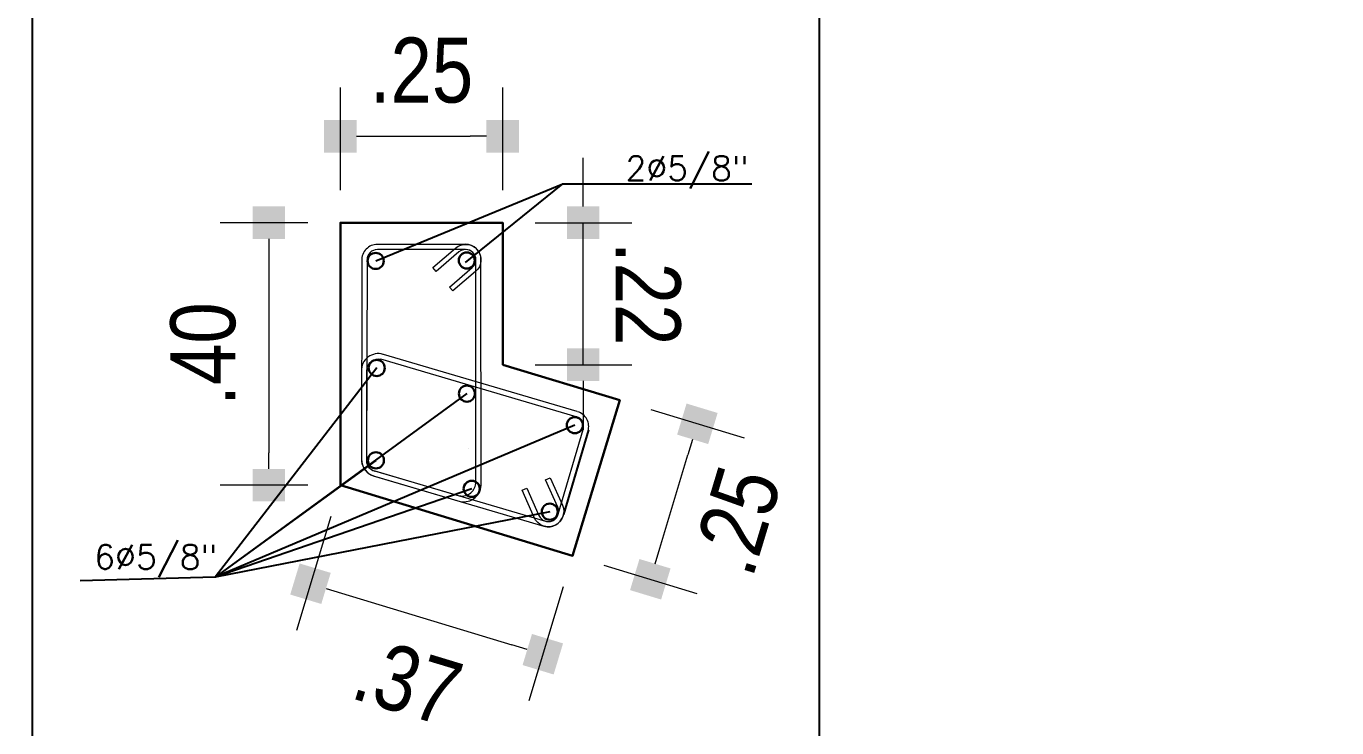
# Model space of a CAD drawing. Header units: millimetres. Extents: x -3570 to 5754, y -12788176 to 1214.
# Drawn here: x 3380.129 to 3384.165, y 1135.063 to 1137.222 of the extents above; entities that cross this region are included whole.
import ezdxf
from ezdxf import colors
from ezdxf.entities.mleader import LeaderData, LeaderLine
from ezdxf.math import Vec2, Vec3

# ---------------------------------------------------------------- set-up
doc = ezdxf.new("R2010")
doc.units = ezdxf.units.MM
doc.layers.add('.D1 cotas', color=1, linetype='Continuous')
doc.layers.add('.N1 Cuadros', color=253, linetype='Continuous')
doc.layers.add('AC Ø 3 -4', color=3, linetype='Continuous', lineweight=20)
doc.layers.add('CIMIENTO ARMADO', color=170, linetype='Continuous', lineweight=30)
doc.styles.add('Anot 1.5mm simplex', font='simplex.shx', dxfattribs={"height": 0.0015})
doc.styles.add('arial narrow', font='ARIALN.TTF')
doc.dimstyles.new('ROMAN50', dxfattribs={"dimtxt": 0.1, "dimasz": 0.05, "dimexe": 0.075, "dimexo": 0.05, "dimgap": 0.05, "dimtad": 2, "dimzin": 4, "dimdsep": 46, "dimtxsty": 'arial narrow', "dimblk": 'BOXFILLED', "dimcen": 0.07, "dimclrd": 142, "dimclre": 142, "dimclrt": 2, "dimaunit": 1, "dimadec": 0, "dimazin": 0, "dimtfac": 1, "dimtix": 1, "dimtmove": 0, "dimatfit": 3, "dimldrblk": 'BOXFILLED', "dimfxl": 0.2, "dimfxlon": 1, "dimtolj": 1, "dimtzin": 0, "dimlwd": 9, "dimlwe": 9, "dimarcsym": 0})

# ---------------------------------------------------------------- blocks, each defined once
blk = doc.blocks.new('_None')
blk = doc.blocks.new('_BoxFilled')
at = {"color": 0, "linetype": 'ByBlock', "lineweight": -2}
blk.add_line((-0.5, 0), (-1, 0), dxfattribs=at)
at = {"color": 0, "linetype": 'ByBlock'}
blk.add_solid([(-0.5, 0.5), (0.5, 0.5), (-0.5, -0.5), (0.5, -0.5)], dxfattribs=at)
blk = doc.blocks.new('*D1143')
at = {"color": 142, "lineweight": 9, "transparency": 16777216}
for p, q in [((3299.8782, 1129.6825), (3299.8782, 1129.8405)), ((3300.1282, 1129.6825), (3300.1282, 1129.8405)), ((3299.9282, 1129.7655), (3300.0782, 1129.7655))]:
    blk.add_line(p, q, dxfattribs=at)
at = {"layer": 'Defpoints', "color": 0, "lineweight": -2, "transparency": 16777216}
for p in [(3300.1282, 1129.7655), (3299.8782, 1129.6325), (3300.1282, 1129.6325)]:
    blk.add_point(p, dxfattribs=at)
at = {"color": 142, "lineweight": 9, "transparency": 16777216, "xscale": 0.05, "yscale": 0.05, "zscale": 0.05}
for p, rotation in [((3299.8782, 1129.7655), 180.0008826864837), ((3300.1282, 1129.7655), 0.0008826864836977699)]:
    blk.add_blockref('_BoxFilled', p, dxfattribs=dict(at, rotation=rotation))
at = {"color": 2, "lineweight": 0, "transparency": 16777216, "insert": (3300.0032, 1129.8666), "char_height": 0.1, "attachment_point": 5, "rotation": 0.0009, "style": 'arial narrow'}
blk.add_mtext('\\A1;.25', dxfattribs=at)
blk = doc.blocks.new('*D1134')
at = {"color": 142, "lineweight": 9, "transparency": 16777216}
for p, q in [((3299.8282, 1129.6325), (3299.6932, 1129.6325)), ((3299.7682, 1129.5825), (3299.7682, 1129.2786)), ((3299.8282, 1129.2286), (3299.6932, 1129.2286))]:
    blk.add_line(p, q, dxfattribs=at)
at = {"layer": 'Defpoints', "color": 0, "lineweight": -2, "transparency": 16777216}
for p in [(3299.8782, 1129.6325), (3299.7682, 1129.2286), (3299.8782, 1129.2286)]:
    blk.add_point(p, dxfattribs=at)
at = {"color": 142, "lineweight": 9, "transparency": 16777216, "xscale": 0.05, "yscale": 0.05, "zscale": 0.05}
for p, rotation in [((3299.7682, 1129.6325), 90), ((3299.7682, 1129.2286), 270)]:
    blk.add_blockref('_BoxFilled', p, dxfattribs=dict(at, rotation=rotation))
at = {"color": 2, "lineweight": 0, "transparency": 16777216, "insert": (3299.6671, 1129.4305), "char_height": 0.1, "attachment_point": 5, "rotation": 90, "style": 'arial narrow'}
blk.add_mtext('\\A1;.40', dxfattribs=at)
blk = doc.blocks.new('*D1144')
at = {"color": 142, "lineweight": 9, "transparency": 16777216}
for p, q in [((3300.252, 1129.6825), (3300.252, 1129.7325)), ((3300.1782, 1129.6325), (3300.327, 1129.6325)), ((3300.252, 1129.414), (3300.252, 1129.6325)), ((3300.1782, 1129.414), (3300.327, 1129.414)), ((3300.252, 1129.364), (3300.252, 1129.314))]:
    blk.add_line(p, q, dxfattribs=at)
at = {"layer": 'Defpoints', "color": 0, "lineweight": -2, "transparency": 16777216}
for p in [(3300.1282, 1129.6325), (3300.252, 1129.6325), (3300.1282, 1129.414)]:
    blk.add_point(p, dxfattribs=at)
at = {"color": 142, "lineweight": 9, "transparency": 16777216, "xscale": 0.05, "yscale": 0.05, "zscale": 0.05}
for p, rotation in [((3300.252, 1129.6325), 270.0008826865222), ((3300.252, 1129.414), 90.00088268652226)]:
    blk.add_blockref('_BoxFilled', p, dxfattribs=dict(at, rotation=rotation))
at = {"color": 2, "lineweight": 0, "transparency": 16777216, "insert": (3300.3522, 1129.5233), "char_height": 0.1, "attachment_point": 5, "rotation": 270.0009, "style": 'arial narrow'}
blk.add_mtext('\\A1;.22', dxfattribs=at)
blk = doc.blocks.new('*D1145')
at = {"color": 142, "lineweight": 9, "transparency": 16777216}
for p, q in [((3300.3563, 1129.3449), (3300.4998, 1129.3014)), ((3300.37, 1129.1317), (3300.4135, 1129.2753)), ((3300.2838, 1129.1056), (3300.4272, 1129.0621))]:
    blk.add_line(p, q, dxfattribs=at)
at = {"layer": 'Defpoints', "color": 0, "lineweight": -2, "transparency": 16777216}
for p in [(3300.3085, 1129.3594), (3300.428, 1129.3231), (3300.2359, 1129.1201)]:
    blk.add_point(p, dxfattribs=at)
at = {"color": 142, "lineweight": 9, "transparency": 16777216, "xscale": 0.05, "yscale": 0.05, "zscale": 0.05}
for p, rotation in [((3300.428, 1129.3231), 73.13640000750907), ((3300.3555, 1129.0839), 253.1364000075091)]:
    blk.add_blockref('_BoxFilled', p, dxfattribs=dict(at, rotation=rotation))
at = {"color": 2, "lineweight": 0, "transparency": 16777216, "insert": (3300.4884, 1129.1742), "char_height": 0.1, "attachment_point": 5, "rotation": 73.1364, "style": 'arial narrow'}
blk.add_mtext('\\A1;.25', dxfattribs=at)
blk = doc.blocks.new('*D1146')
at = {"color": 142, "lineweight": 9, "transparency": 16777216}
for p, q in [((3299.8637, 1129.1807), (3299.8105, 1129.0053)), ((3300.2214, 1129.0723), (3300.1683, 1128.8968)), ((3299.8801, 1129.0626), (3300.1422, 1128.9831))]:
    blk.add_line(p, q, dxfattribs=at)
at = {"layer": 'Defpoints', "color": 0, "lineweight": -2, "transparency": 16777216}
for p in [(3299.8782, 1129.2286), (3300.2359, 1129.1201), (3300.19, 1128.9686)]:
    blk.add_point(p, dxfattribs=at)
at = {"color": 142, "lineweight": 9, "transparency": 16777216, "xscale": 0.05, "yscale": 0.05, "zscale": 0.05}
for p, rotation in [((3299.8322, 1129.0771), 163.1352364981051), ((3300.19, 1128.9686), 343.1352364981051)]:
    blk.add_blockref('_BoxFilled', p, dxfattribs=dict(at, rotation=rotation))
at = {"color": 2, "lineweight": 0, "transparency": 16777216, "insert": (3299.9818, 1128.9261), "char_height": 0.1, "attachment_point": 5, "rotation": 343.1352, "style": 'arial narrow'}
blk.add_mtext('\\A1;.37', dxfattribs=at)
blk = doc.blocks.new('dd')
at = {"layer": 'AC Ø 3 -4'}
for p, q in [((3303.9188, 1129.236), (3303.6385, 1129.3758)), ((3303.9216, 1129.2439), (3303.6434, 1129.3826)), ((3303.6057, 1129.3631), (3303.5814, 1129.2268)), ((3303.6136, 1129.3624), (3303.5891, 1129.2246)), ((3303.5984, 1129.2086), (3303.8441, 1129.0861)), ((3303.8653, 1129.0932), (3303.9259, 1129.2148)), ((3303.8724, 1129.0897), (3303.933, 1129.2113)), ((3303.595, 1129.2015), (3303.8405, 1129.0791))]:
    blk.add_line(p, q, dxfattribs=at)
blk.add_lwpolyline([(3303.8247, 1129.1412), (3303.8358, 1129.0965, 1), (3303.8665, 1129.1041), (3303.8554, 1129.1488), (3303.8631, 1129.1507), (3303.8742, 1129.106, -1), (3303.8281, 1129.0946), (3303.817, 1129.1393)], format="xyb", close=True, dxfattribs=at)
for centre, radius, start, end in [((3303.6313, 1129.3597), 0.0259, 62.2767, 172.4632), ((3303.6316, 1129.3587), 0.0184, 67.9519, 168.4225), ((3303.9118, 1129.2219), 0.0158, 333.5002, 63.5002), ((3303.9118, 1129.2219), 0.0238, 333.5002, 63.5002), ((3303.6086, 1129.2251), 0.0272, 176.4266, 240.1839), ((3303.6048, 1129.2231), 0.0158, 174.649, 246.1053), ((3303.6048, 1129.2231), 0.0158, 169.8406013096729, 169.8406032144637), ((3303.8511, 1129.1003), 0.0238, 243.5002, 333.5002), ((3303.8511, 1129.1003), 0.0158, 243.5002, 333.5002)]:
    blk.add_arc(centre, radius, start, end, dxfattribs=at)
blk = doc.blocks.new('SS')
at = {"layer": 'AC Ø 3 -4'}
for p, q in [((3303.7089, 1129.4697, 20302.5345), (3303.5731, 1129.4697, 20302.5345)), ((3303.7089, 1129.4618, 20302.5345), (3303.5731, 1129.4618, 20302.5345)), ((3303.549, 1129.4449, 20302.5345), (3303.5486, 1129.139)), ((3303.5573, 1129.4459, 20302.5345), (3303.5563, 1129.1367, 20302.5345)), ((3303.7249, 1129.1042, 20302.5345), (3303.7248, 1129.446, 20302.5345)), ((3303.7328, 1129.1018, 20302.5345), (3303.7327, 1129.446, 20302.5345)), ((3303.5687, 1129.1129, 20302.5345), (3303.7005, 1129.0742, 20302.5345)), ((3303.5691, 1129.1211, 20302.5345), (3303.6993, 1129.0828, 20302.5345))]:
    blk.add_line(p, q, dxfattribs=at)
at = {"layer": 'AC Ø 3 -4', "elevation": 20302.5345}
blk.add_lwpolyline([(3303.6842, 1129.404), (3303.7192, 1129.4339, 1), (3303.6987, 1129.458), (3303.6636, 1129.4281), (3303.6585, 1129.4341), (3303.6936, 1129.464, -1), (3303.7244, 1129.4279), (3303.6893, 1129.398)], format="xyb", close=True, dxfattribs=at)
at = {"layer": 'AC Ø 3 -4'}
for centre, radius, start, end in [((3303.5734, 1129.4453, 20302.5345), 0.0244, 90.6457, 180.9563), ((3303.5731, 1129.4459, 20302.5345), 0.0158, 90.0279, 180.0279), ((3303.7089, 1129.446, 20302.5345), 0.0238, 0.0279, 90.0279), ((3303.7089, 1129.446, 20302.5345), 0.0158, 0.0279, 90.0279), ((3303.7092, 1129.1757, 20302.5345), 0.0158, 5.6199, 5.6201), ((3303.7091, 1129.1707, 20302.5345), 0.0158, 286.3683253211448, 286.3683272259537), ((3303.5756, 1129.139), 0.0269, 179.9805, 255.181), ((3303.5727, 1129.137, 20302.5345), 0.0164, 181.1061, 257.4801), ((3303.7032, 1129.1042, 20302.5345), 0.0217, 259.5549, 359.9498), ((3303.7062, 1129.1003, 20302.5345), 0.0267, 257.7942, 3.1514)]:
    blk.add_arc(centre, radius, start, end, dxfattribs=at)
blk = doc.blocks.new('1.-1')
at = {"layer": '.D1 cotas'}
ml = blk.add_multileader_mtext('Standard', dxfattribs=at)
ml.set_content('2∅5/8" ', color=7, style='Anot 1.5mm simplex')
ml.set_leader_properties()
ml.set_arrow_properties(name='NONE')
ml.build(insert=Vec2(0, 0))
ml.multileader.update_dxf_attribs({"text_left_attachment_type": 6, "text_right_attachment_type": 6, "dogleg_length": 0.005, "arrow_head_size": 0.05, "scale": 50})
ctx = ml.context
ctx.base_point, ctx.scale, ctx.char_height, ctx.arrow_head_size, ctx.landing_gap_size, ctx.plane_origin = Vec3(3465.3359, 1144.1736, -27897458.1355), 50, 0.0375, 0.05, 0.05, Vec3(3465.2596, 1144.2842, -27897458.1355)
ctx.left_attachment, ctx.right_attachment = 6, 6
notes = []
notes.append((ctx, [(1, (1, 1, 0), (3465.2895, 1144.1736, -27897458.1355), (1, 0), 0.0463, [(2, [(3465.1103, 1144.1054, -27897458.1355), (3465.2327, 1144.1026, -27897458.1355), (3465.2327, 1144.1026, -27897458.1355), (3465.1103, 1144.1054, -27897458.1355), (3465.2327, 1144.1026, -27897458.1355)], 0, [])])]))
ctx.mtext.insert, ctx.mtext.width, ctx.mtext.flow_direction = Vec3(3465.3859, 1144.2236, -27897458.1355), 0.192628, 5
ml = blk.add_multileader_mtext('Standard', dxfattribs=at)
ml.set_content('2∅5/8" ', color=7, style='Anot 1.5mm simplex')
ml.set_leader_properties()
ml.set_arrow_properties(name='NONE')
ml.build(insert=Vec2(0, 0))
ml.multileader.update_dxf_attribs({"text_left_attachment_type": 6, "text_right_attachment_type": 6, "dogleg_length": 0.005, "arrow_head_size": 0.05, "scale": 50})
ctx = ml.context
ctx.base_point, ctx.scale, ctx.char_height, ctx.arrow_head_size, ctx.landing_gap_size, ctx.plane_origin = Vec3(3465.3371, 1143.8808, -27897458.1355), 50, 0.0375, 0.05, 0.05, Vec3(3465.2373, 1143.7882, -27897458.1355)
ctx.left_attachment, ctx.right_attachment = 6, 6
notes.append((ctx, [(1, (1, 1, 0), (3465.2908, 1143.8808, -27897458.1355), (1, 0), 0.0463, [(0, [(3465.1103, 1143.9359, -27897458.1355), (3465.2327, 1143.9359, -27897458.1355), (3465.1103, 1143.9359, -27897458.1355), (3465.2327, 1143.9359, -27897458.1355)], 0, [])])]))
ctx.mtext.insert, ctx.mtext.width, ctx.mtext.flow_direction = Vec3(3465.3871, 1143.9308, -27897458.1355), 0.192628, 5
for ctx, leaders in notes:
    for number, flags, end, landing, length, lines in leaders:
        leader = LeaderData()
        leader.index, (leader.has_last_leader_line, leader.has_dogleg_vector, leader.attachment_direction) = number, flags
        leader.last_leader_point, leader.dogleg_vector, leader.dogleg_length = Vec3(end), Vec3(landing), length
        for number, points, colour, breaks in lines:
            line = LeaderLine()
            line.index, line.vertices, line.color, line.breaks = number, Vec3.list(points), colors.encode_raw_color(colour), breaks
            leader.lines.append(line)
        ctx.leaders.append(leader)
blk = doc.blocks.new('CUADRO COLUMNAS')
at = {"layer": '.D1 cotas', "color": 219, "linetype": 'ByBlock', "lineweight": -2, "true_color": 0x642165}
for p, q in [((3299.9326, 1129.5737), (3300.2209, 1129.6921)), ((3299.9326, 1129.5737), (3300.2209, 1129.6921)), ((3300.0711, 1129.5715), (3300.2209, 1129.6921)), ((3300.0711, 1129.5715), (3300.2209, 1129.6921)), ((3300.2209, 1129.6921), (3300.2673, 1129.6921)), ((3300.2673, 1129.6921), (3300.5119, 1129.6921)), ((3299.9342, 1129.409), (3299.6855, 1129.0872)), ((3300.0731, 1129.3695), (3299.6855, 1129.0872)), ((3300.2393, 1129.321), (3299.6855, 1129.0872)), ((3299.933, 1129.2669), (3299.6855, 1129.0872)), ((3300.0805, 1129.2231), (3299.6855, 1129.0872)), ((3300.0805, 1129.2231), (3299.6855, 1129.0872)), ((3300.2007, 1129.1879), (3299.6855, 1129.0872)), ((3299.6855, 1129.0872), (3299.4778, 1129.0816))]:
    blk.add_line(p, q, dxfattribs=at)
at = {"layer": '.N1 Cuadros', "linetype": 'Continuous'}
for p, q in [((3300.616, 1127.6087, 6492.4221), (3300.616, 1130.6753, 6492.4221)), ((3299.4039, 1127.6087, 6492.4221), (3299.4039, 1130.2772, 6492.4221))]:
    blk.add_line(p, q, dxfattribs=at)
at = {"color": 1, "lineweight": 25}
blk.add_line((3300.2604, 1129.314), (3300.2221, 1129.1837), dxfattribs=at)
at = {"color": 5, "lineweight": 30, "transparency": 16777216}
blk.add_lwpolyline([(3300.1282, 1129.414), (3300.1282, 1129.6325), (3299.8782, 1129.6325), (3299.8782, 1129.2286), (3300.2359, 1129.1201), (3300.3085, 1129.3594)], close=True, dxfattribs=at)
at = {"layer": 'CIMIENTO ARMADO'}
for centre in [(3299.9326, 1129.5737), (3300.0729, 1129.5744), (3299.9342, 1129.409), (3300.0731, 1129.3695), (3300.2393, 1129.321), (3299.933, 1129.2669), (3300.0805, 1129.2231), (3300.2007, 1129.1879)]:
    blk.add_circle(centre, 0.0124, dxfattribs=at)
at = {"color": 1, "lineweight": 25}
blk.add_blockref('SS', (-3.6379, 0.1295, -20302.5345), dxfattribs=at)
at = {"color": 1, "lineweight": 25, "rotation": 10.11398466340943}
blk.add_blockref('dd', (245.966, -562.5455), dxfattribs=at)
at = {"layer": '.D1 cotas', "color": 7, "lineweight": 20, "style": 'Anot 1.5mm simplex'}
for s, p in [('2∅5/8"', (3300.3173, 1129.6975)), ('6∅5/8"', (3299.4992, 1129.0996))]:
    blk.add_text(s, height=0.0375, dxfattribs=at).set_placement(p)
at = {"color": 6, "lineweight": 0}
for p1, p2, distance, picture, middle in [((3299.8782, 1129.6325), (3300.1282, 1129.6325), 0.133, '*D1143', (3300.0032, 1129.8666)), ((3300.1282, 1129.414), (3300.1282, 1129.6325), -0.1238, '*D1144', (3300.3522, 1129.5233)), ((3299.8782, 1129.6325), (3299.8782, 1129.2286), -0.11, '*D1134', (3299.6671, 1129.4305)), ((3300.2359, 1129.1201), (3300.3085, 1129.3594), -0.1249, '*D1145', (3300.4884, 1129.1742)), ((3299.8782, 1129.2286), (3300.2359, 1129.1201), -0.1583, '*D1146', (3299.9818, 1128.9261))]:
    dim = blk.add_aligned_dim(p1=p1, p2=p2, distance=distance, dimstyle='ROMAN50', dxfattribs=at)
    dim.commit()
    dim.dimension.update_dxf_attribs({"geometry": picture, "text_midpoint": middle})

msp = doc.modelspace()

# ---------------------------------------------------------------- block references
at = {"color": 1, "lineweight": 25, "xscale": 2, "yscale": 2, "zscale": 2}
msp.add_blockref('CUADRO COLUMNAS', (-3218.6598, -1122.648, 49238.1418), dxfattribs=at)
at = {"color": 1, "lineweight": 211, "xscale": 2, "yscale": 2, "zscale": 2}
msp.add_blockref('1.-1', (-3560.5351, -1151.7456, 55794916.271), dxfattribs=at)

doc.saveas('drawing.dxf')
